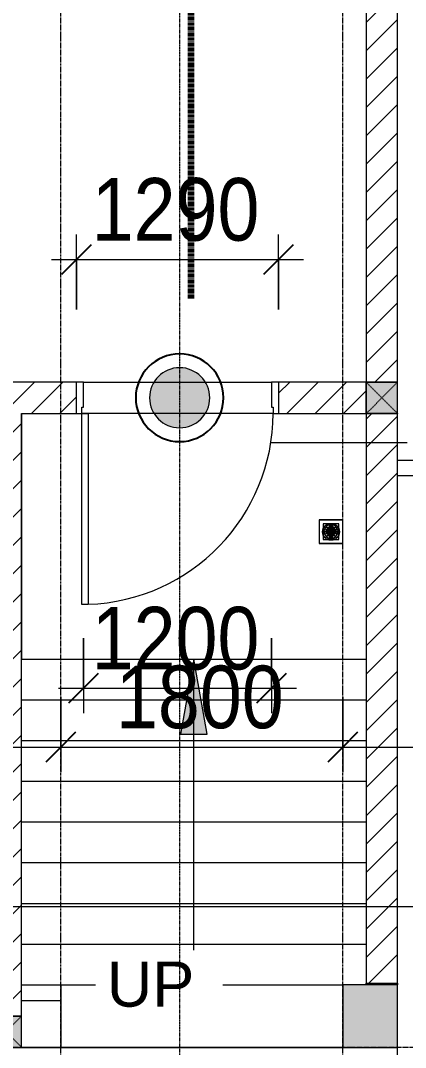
# Model space of a CAD drawing. Header units: millimetres. Extents: x 962 to 241049, y -15958 to 84407.
# Drawn here: x 105575 to 108032, y 17236 to 23797 of the extents above; entities that cross this region are included whole.
import ezdxf

# ---------------------------------------------------------------- set-up
doc = ezdxf.new("R2010")
doc.units = ezdxf.units.MM
for name, pattern in [('1 NÉT CALL OUT', [6, 3, -3]), ('Dash', [6, 3, -3]), ('Dash 1_8_', [6.35, 3.175, -3.175]), ('Dash Dot 3_16_', [7.9375, 4.7625, -1.5875, 0, -1.5875]), ('Grid Line', [22.225, 12.7, -3.175, 3.175, -3.175])]:
    doc.linetypes.add(name, pattern=pattern)
for name, color, linetype, lineweight in [('0-1', 7, 'Continuous', 5), ('A-ANNO-DIMS', 211, 'Continuous', 9), ('A-ANNO-DIMS-160', 211, 'Continuous', 9), ('A-ANNO-NOTE', 131, 'Continuous', 9), ('A-ANNO-NOTE-1', 131, 'Continuous', 25), ('A-AREA', 32, 'Dash 1_8_', 9), ('A-DETL-3', 90, '1 NÉT CALL OUT', 100), ('A-DETL-GENF-2', 1, 'Continuous', 9), ('A-DOOR-3', 1, 'Continuous', 9), ('A-DOOR-FRAM-1', 1, 'Continuous', 9), ('A-DOOR-IDEN', 31, 'Continuous', 9), ('A-FLOR', 192, 'Continuous', 9), ('A-WALL', 113, 'Continuous', 9), ('A-WALL-3', 113, 'Continuous', 18), ('A-WALL-PATT-2', 111, 'Continuous', 9), ('G-ANNO-SYMB-1', 111, 'Dash Dot 3_16_', 18), ('G-IMPT', 8, 'Continuous', 9), ('L-SITE-WALL-1', 250, 'Continuous', 9), ('M-EQPM', 50, 'Continuous', 9), ('S-COLS', 52, 'Continuous', 9), ('S-COLS-1', 52, 'Continuous', 5), ('S-COLS-2', 7, 'Continuous', 18), ('S-COLS-6', 52, 'Continuous', 18), ('S-COLS-7', 52, 'Dash', 9), ('S-COLS-HDLN', 52, 'Dash', 9), ('S-GRID-1', 1, 'Grid Line', 9), ('S-STRS', 31, 'Continuous', 9), ('S-STRS-ANNO', 31, 'Continuous', 9), ('S-STRS-IDEN', 31, 'Continuous', 9)]:
    doc.layers.add(name, color=color, linetype=linetype, lineweight=lineweight)
doc.styles.add('Arial', font='arial_0.ttf', dxfattribs={"height": 288})
doc.styles.add('UTM Avo', font='UTM Avo.ttf', dxfattribs={"width": 0.9, "height": 400})
doc.dimstyles.new('1_Dim_chi_tiet_2_5', dxfattribs={"dimscale": 304.8, "dimtxt": 399.720379, "dimasz": 0.629921, "dimexe": 0.524934, "dimexo": 0.0625, "dimgap": 0.052493, "dimtad": 1, "dimdec": 0, "dimrnd": 5, "dimzin": 0, "dimdsep": 46, "dimtxsty": 'UTM Avo', "dimblk1": 'OBLIQUE', "dimblk2": 'OBLIQUE', "dimsah": 1, "dimcen": 0.09, "dimdle": 0.524934, "dimazin": 0, "dimtfac": 1, "dimtdec": 4, "dimtix": 1, "dimtmove": 0, "dimatfit": 3, "dimfxl": 1.049869, "dimfxlon": 1, "dimtvp": 1, "dimtolj": 1, "dimtzin": 0, "dimarcsym": 2})
pattern_1 = [(45, (63179.03, 0), (-90.50967, 90.50967), [])]

# ---------------------------------------------------------------- blocks, each defined once
blk = doc.blocks.new('NCV_TKTC_KET CAU_rvt-1-TKCS_MB TẦNG 1')
at = {"layer": 'S-COLS-1'}
blk.add_hatch(color=256, dxfattribs=at).paths.add_polyline_path([(44802.6, 17236.9), (44802.6, 17636.9), (44452.6, 17636.9), (44452.6, 17236.9)])
at = {"layer": 'L-SITE-WALL-1'}
blk.add_line((42402.6, 17536.9), (42652.6, 17536.9), dxfattribs=at)
at = {"layer": 'S-COLS-2'}
for p, q in [((44802.6, 17636.9), (44452.6, 17636.9)), ((44452.6, 17636.9), (44452.6, 17236.9)), ((44802.6, 17236.9), (44802.6, 17636.9)), ((44452.6, 17236.9), (44802.6, 17236.9))]:
    blk.add_line(p, q, dxfattribs=at)
blk = doc.blocks.new('FD_01 - FD_01-1200x2200mm-V130-TKCS_MB TẦNG 1')
at = {"layer": 'A-DETL-GENF-2'}
for p, q in [((570, 100), (570, 1320)), ((570, 1320), (610, 1320)), ((610, 1320), (610, 100)), ((610, 100), (570, 100))]:
    blk.add_line(p, q, dxfattribs=at)
blk.add_arc((610, 100), 1220, 91.87889, 180, dxfattribs=at)
at = {"layer": 'A-DOOR-FRAM-1'}
for p, q in [((-610, 100), (-645, 100)), ((-610, 60), (-610, 100)), ((645, 100), (610, 100)), ((610, 100), (610, 60)), ((-600, 60), (-610, 60)), ((-600, -100), (-600, 60)), ((610, 60), (600, 60)), ((600, 60), (600, -100)), ((-645, -100), (-600, -100)), ((600, -100), (645, -100))]:
    blk.add_line(p, q, dxfattribs=at)
blk = doc.blocks.new('TKTC_XREF_251221_MB TANG 1 - TKTC_XREF_260130_MB TANG 1_dwg_FD-4202126-TKCS_MB TẦNG 1')
at = {"layer": 'G-IMPT'}
for p, q in [((53.3, 0), (-53.3, 0)), ((-37.7, 37.7), (37.7, -37.7)), ((37.7, 37.7), (-37.7, -37.7)), ((0, 53.3), (0, -53.3))]:
    blk.add_line(p, q, dxfattribs=at)
at = {"layer": 'G-IMPT', "flags": 128}
blk.add_lwpolyline([(-75, -75), (75, -75), (75, 75), (-75, 75)], close=True, dxfattribs=at)
at = {"layer": 'G-IMPT'}
blk.add_circle((0, 0), 53.3, dxfattribs=at)
blk = doc.blocks.new('TKTC_XREF_251221_MB TANG 1 - TKTC_XREF_260130_MB TANG 1_dwg_THU NUOC - THU NUOC-444531-TKCS_MB TẦNG 1-4202120-TKCS_MB TẦNG 1')
at = {"layer": 'M-EQPM'}
for p, q in [((-23.3, 10.8), (40.9, 10.8)), ((40.9, 4.8), (-23.3, 4.8)), ((-11, 23.3), (28.5, 23.3)), ((28.5, 17.3), (-11, 17.3)), ((-1.1, 35.6), (18.5, 35.6)), ((18.5, 29.6), (-1.1, 29.6)), ((-23.3, -13.6), (40.9, -13.6)), ((40.9, -19.6), (-23.3, -19.6)), ((-11, -26.1), (28.5, -26.1)), ((28.5, -32.1), (-11, -32.1)), ((-1.1, -38.5), (18.5, -38.5)), ((18.5, -44.5), (-1.1, -44.5))]:
    blk.add_line(p, q, dxfattribs=at)
at = {"layer": 'M-EQPM', "flags": 128}
for points in [[(83.7, -79.4), (83.7, 70.6), (-66.3, 70.6), (-66.3, -79.4)], [(58.7, -54.4), (58.7, 45.6), (-41.3, 45.6), (-41.3, -54.4)]]:
    blk.add_lwpolyline(points, close=True, dxfattribs=at)
for points in [[(-23.3, -1.2), (0.7, -1.2), (0.7, -7.2), (-23.3, -7.2)], [(40.9, -7.2), (16.7, -7.2), (16.7, -1.2), (40.9, -1.2)]]:
    blk.add_lwpolyline(points, dxfattribs=at)
at = {"layer": 'M-EQPM'}
for centre, radius, start, end in [((8.7, -4.4), 45, 360, 180), ((8.7, -4.4), 45, 360, 180), ((-23.3, 7.8), 3, 90, 270), ((-11, 20.3), 3, 90, 270), ((-1.1, 32.6), 3, 90, 270), ((18.5, 32.6), 3, 270, 90), ((28.5, 20.3), 3, 270, 90), ((40.9, 7.8), 3, 270, 90), ((8.7, -4.4), 45, 180, 360), ((8.7, -4.4), 45, 180, 360), ((-23.3, -4.2), 3, 90, 270), ((-23.3, -16.6), 3, 90, 270), ((-11, -29.1), 3, 90, 270), ((-1.1, -41.5), 3, 90, 270), ((18.5, -41.5), 3, 270, 90), ((28.5, -29.1), 3, 270, 90), ((40.9, -4.2), 3, 270, 90), ((40.9, -16.6), 3, 270, 90)]:
    blk.add_arc(centre, radius, start, end, dxfattribs=at)
blk = doc.blocks.new('TKTC_XREF_251221_MB TANG 1 - TKTC_XREF_260130_MB TANG 1_dwg-4202109-TKCS_MB TẦNG 1')
at = {"layer": 'G-IMPT'}
for p, q in [((-158349.1, -383709.7), (-158349.1, -383699.7)), ((-160749.1, -384109.7), (-158699.1, -384109.7))]:
    blk.add_line(p, q, dxfattribs=at)
for name, p in [('TKTC_XREF_251221_MB TANG 1 - TKTC_XREF_260130_MB TANG 1_dwg_FD-4202126-TKCS_MB TẦNG 1', (-158774.2, -380816.2)), ('TKTC_XREF_251221_MB TANG 1 - TKTC_XREF_260130_MB TANG 1_dwg_THU NUOC - THU NUOC-444531-TKCS_MB TẦNG 1-4202120-TKCS_MB TẦNG 1', (-158782.8, -380810))]:
    blk.add_blockref(name, p)
blk = doc.blocks.new('TKTC_XREF_251221_MB TANG 1 - TKTC_XREF_251221_MB TANG 1-2038492-TKCS_MB TẦNG 1')
blk.add_blockref('TKTC_XREF_251221_MB TANG 1 - TKTC_XREF_260130_MB TANG 1_dwg-4202109-TKCS_MB TẦNG 1', (169499.1, 384109.7))
blk = doc.blocks.new('G1_SOF - BO TRU - 200x200-3050151-TKCS_MB TẦNG 1')
at = {"layer": 'S-COLS-HDLN'}
for p, q in [((-100, 100), (100, -100)), ((100, 100), (-100, -100))]:
    blk.add_line(p, q, dxfattribs=at)
blk = doc.blocks.new('DIMBLOCK2-TKCS_MB TẦNG 1')
at = {"layer": 'A-ANNO-DIMS-160'}
for p, q in [((102031.6, 19475.7), (102031.6, 18995.7)), ((102031.6, 19155.7), (102031.6, 19475.7)), ((105831.6, 19475.7), (105831.6, 18995.7)), ((105831.6, 19155.7), (105831.6, 19475.7)), ((102031.6, 19155.7), (105831.6, 19155.7))]:
    blk.add_line(p, q, dxfattribs=at)
at = {"layer": 'A-ANNO-DIMS-160', "lineweight": 25}
for p, q in [((102031.6, 19155.7), (102127.6, 19251.7)), ((105831.6, 19155.7), (105927.6, 19251.7)), ((102031.6, 19155.7), (101935.6, 19059.7)), ((105831.6, 19155.7), (105735.6, 19059.7))]:
    blk.add_line(p, q, dxfattribs=at)
at = {"layer": 'A-ANNO-DIMS-160', "color": 0, "insert": (103383.8, 19675.4), "char_height": 400, "width": 1314.636, "attachment_point": 1, "line_spacing_factor": 1.110334, "style": 'UTM Avo'}
blk.add_mtext('3800', dxfattribs=at)
blk = doc.blocks.new('_Oblique')
at = {"color": 0, "linetype": 'ByBlock', "lineweight": -2}
blk.add_line((-0.5, -0.5), (0.5, 0.5), dxfattribs=at)
blk = doc.blocks.new('DIMBLOCK3-TKCS_MB TẦNG 1')
at = {"layer": 'A-ANNO-DIMS-160'}
for p, q in [((105831.6, 19475.7), (105831.6, 18995.7)), ((105831.6, 19155.7), (105831.6, 19475.7)), ((107631.6, 19475.7), (107631.6, 18995.7)), ((107631.6, 19155.7), (107631.6, 19475.7)), ((105831.6, 19155.7), (107631.6, 19155.7))]:
    blk.add_line(p, q, dxfattribs=at)
at = {"layer": 'A-ANNO-DIMS-160', "lineweight": 25}
for p, q in [((105831.6, 19155.7), (105927.6, 19251.7)), ((107631.6, 19155.7), (107727.6, 19251.7)), ((105831.6, 19155.7), (105735.6, 19059.7)), ((107631.6, 19155.7), (107535.6, 19059.7))]:
    blk.add_line(p, q, dxfattribs=at)
at = {"layer": 'A-ANNO-DIMS-160', "color": 0, "insert": (106183.8, 19675.4), "char_height": 400, "width": 1314.636, "attachment_point": 1, "line_spacing_factor": 1.110334, "style": 'UTM Avo'}
blk.add_mtext('1800', dxfattribs=at)
blk = doc.blocks.new('DIMBLOCK4-TKCS_MB TẦNG 1')
at = {"layer": 'A-ANNO-DIMS-160'}
for p, q in [((107631.6, 19475.7), (107631.6, 18995.7)), ((107631.6, 19155.7), (107631.6, 19475.7)), ((115931.6, 19475.7), (115931.6, 18995.7)), ((115931.6, 19155.7), (115931.6, 19475.7)), ((107631.6, 19155.7), (115931.6, 19155.7))]:
    blk.add_line(p, q, dxfattribs=at)
at = {"layer": 'A-ANNO-DIMS-160', "lineweight": 25}
for p, q in [((107631.6, 19155.7), (107727.6, 19251.7)), ((115931.6, 19155.7), (116027.6, 19251.7)), ((107631.6, 19155.7), (107535.6, 19059.7)), ((115931.6, 19155.7), (115835.6, 19059.7))]:
    blk.add_line(p, q, dxfattribs=at)
at = {"layer": 'A-ANNO-DIMS-160', "color": 0, "insert": (111233.8, 19675.4), "char_height": 400, "width": 1314.636, "attachment_point": 1, "line_spacing_factor": 1.110334, "style": 'UTM Avo'}
blk.add_mtext('8300', dxfattribs=at)
blk = doc.blocks.new('DIMBLOCK16-TKCS_MB TẦNG 1')
at = {"layer": 'A-ANNO-DIMS-160'}
for p, q in [((96831.6, 18455.7), (96831.6, 17975.7)), ((96831.6, 18135.7), (96831.6, 18455.7)), ((190431.6, 18455.7), (190431.6, 17975.7)), ((190431.6, 18135.7), (190431.6, 18455.7)), ((96671.6, 18135.7), (190591.6, 18135.7))]:
    blk.add_line(p, q, dxfattribs=at)
at = {"layer": 'A-ANNO-DIMS-160', "lineweight": 25}
for p, q in [((96831.6, 18135.7), (96927.6, 18231.7)), ((190431.6, 18135.7), (190527.6, 18231.7)), ((96831.6, 18135.7), (96735.6, 18039.7)), ((190431.6, 18135.7), (190335.6, 18039.7))]:
    blk.add_line(p, q, dxfattribs=at)
at = {"layer": 'A-ANNO-DIMS-160', "color": 0, "insert": (142946.9, 18655.4), "char_height": 400, "width": 1643.295, "attachment_point": 1, "line_spacing_factor": 1.110334, "style": 'UTM Avo'}
blk.add_mtext('93600', dxfattribs=at)
blk = doc.blocks.new('DIMBLOCK32-TKCS_MB TẦNG 1')
at = {"layer": 'A-ANNO-DIMS-160'}
for p, q in [((105931.7, 21951), (105931.7, 22431)), ((107221.7, 21951), (107221.7, 22431)), ((105771.7, 22271), (107381.7, 22271)), ((105931.7, 22271), (105931.7, 21951)), ((107221.7, 22271), (107221.7, 21951))]:
    blk.add_line(p, q, dxfattribs=at)
at = {"layer": 'A-ANNO-DIMS-160', "lineweight": 25}
for p, q in [((105931.7, 22271), (106027.7, 22367)), ((107221.7, 22271), (107317.7, 22367)), ((105931.7, 22271), (105835.7, 22175)), ((107221.7, 22271), (107125.7, 22175))]:
    blk.add_line(p, q, dxfattribs=at)
at = {"layer": 'A-ANNO-DIMS-160', "color": 0, "insert": (106028.9, 22790.7), "char_height": 400, "width": 1314.636, "attachment_point": 1, "line_spacing_factor": 1.110334, "style": 'UTM Avo'}
blk.add_mtext('1290', dxfattribs=at)
blk = doc.blocks.new('DIMBLOCK88-TKCS_MB TẦNG 1')
at = {"layer": 'A-ANNO-DIMS-160'}
for p, q in [((105976.7, 19851.4), (105976.7, 19371.4)), ((105976.7, 19531.4), (105976.7, 19851.4)), ((107176.7, 19851.4), (107176.7, 19371.4)), ((107176.7, 19531.4), (107176.7, 19851.4)), ((105816.7, 19531.4), (107336.7, 19531.4))]:
    blk.add_line(p, q, dxfattribs=at)
at = {"layer": 'A-ANNO-DIMS-160', "lineweight": 25}
for p, q in [((105976.7, 19531.4), (106072.7, 19627.4)), ((107176.7, 19531.4), (107272.7, 19627.4)), ((105976.7, 19531.4), (105880.7, 19435.4)), ((107176.7, 19531.4), (107080.7, 19435.4))]:
    blk.add_line(p, q, dxfattribs=at)
at = {"layer": 'A-ANNO-DIMS-160', "color": 0, "insert": (106028.9, 20051), "char_height": 400, "width": 1314.636, "attachment_point": 1, "line_spacing_factor": 1.110334, "style": 'UTM Avo'}
blk.add_mtext('1200', dxfattribs=at)
blk = doc.blocks.new('HDNDCT_GHI CHÚ CỬA CHỐNG CHÁY EI60 - HDNDCT_GHI CHÚ CỬA CHỐNG CHÁY EI60-1614697-TKCS_MB TẦNG 1')
at = {"layer": 'A-ANNO-NOTE'}
h = blk.add_hatch(color=256, dxfattribs=at)
edge = h.paths.add_edge_path()
edge.add_arc((0, 0), 1.2, 0, 180)
edge.add_arc((0, 0), 1.2, 180, 360)
for radius, start, end in [(1.75, 360, 180), (1.2, 360, 180), (1.2, 180, 360)]:
    blk.add_arc((0, 0), radius, start, end, dxfattribs=at)
at = {"layer": 'A-ANNO-NOTE-1'}
for start, end in [(360, 180), (180, 360)]:
    blk.add_arc((0, 0), 1.75, start, end, dxfattribs=at)

msp = doc.modelspace()

# ---------------------------------------------------------------- hatches: boundary and pattern name
at = {"layer": 'A-WALL-PATT-2'}
h = msp.add_hatch(dxfattribs=at)
h.set_pattern_fill('FP_1', color=256, style=0, pattern_type=2)
h.set_pattern_definition(pattern_1)
h.paths.add_polyline_path([(107981.6, 17646.9), (107981.6, 21286.9), (107781.6, 21286.9), (107781.6, 17646.9)])
h.paths.add_polyline_path([(107981.6, 21486.9), (107981.6, 24537.4), (107781.6, 24537.4), (107781.6, 21486.9)])
h = msp.add_hatch(dxfattribs=at)
h.set_pattern_fill('FP_1', color=256, style=0, pattern_type=2)
h.set_pattern_definition(pattern_1)
h.paths.add_polyline_path([(105481.6, 21286.9), (105581.6, 21286.9), (105581.6, 21486.9), (105231.6, 21486.9), (105231.6, 21286.9)])
h = msp.add_hatch(dxfattribs=at)
h.set_pattern_fill('FP_1', color=256, style=0, pattern_type=2)
h.set_pattern_definition(pattern_1)
h.paths.add_polyline_path([(105931.7, 21286.9), (105931.7, 21486.9), (105581.6, 21486.9), (105581.6, 21286.9), (105592.3, 21286.9)])
h.paths.add_polyline_path([(107781.6, 21286.9), (107781.6, 21486.9), (107221.7, 21486.9), (107221.7, 21286.9)])
h = msp.add_hatch(dxfattribs=at)
h.set_pattern_fill('FP_1', color=256, style=0, pattern_type=2)
h.set_pattern_definition(pattern_1)
h.paths.add_polyline_path([(105581.6, 20536.9), (105581.6, 21286.9), (105481.6, 21286.9), (105481.6, 20536.9)])
h = msp.add_hatch(dxfattribs=at)
h.set_pattern_fill('FP_1', color=256, style=0, pattern_type=2)
h.set_pattern_definition(pattern_1)
h.paths.add_polyline_path([(105031.6, 20336.9), (105581.6, 20336.9), (105581.6, 20536.9), (105031.6, 20536.9), (105031.6, 20442.4)])
h = msp.add_hatch(dxfattribs=at)
h.set_pattern_fill('FP_1', color=256, style=0, pattern_type=2)
h.set_pattern_definition(pattern_1)
h.paths.add_polyline_path([(105581.6, 17436.9), (105581.6, 20336.9), (105381.6, 20336.9), (105381.6, 17436.9)])
at = {"layer": 'S-COLS-1'}
for points in [[(107981.6, 21286.9), (107981.6, 21486.9), (107781.6, 21486.9), (107781.6, 21286.9)], [(105581.6, 17236.9), (105581.6, 17436.9), (105381.6, 17436.9), (105381.6, 17236.9)]]:
    msp.add_hatch(color=256, dxfattribs=at).paths.add_polyline_path(points)
at = {"layer": 'S-STRS-ANNO'}
for points in [[(106766.2, 19236.9), (106681.6, 19716.9), (106597, 19236.9)], [(106681.6, 17556.9), (106724.8, 17569.6), (106754.4, 17603.7), (106760.8, 17648.3), (106742.1, 17689.3), (106704.1, 17713.7), (106659.1, 17713.7), (106621.1, 17689.3), (106602.4, 17648.3), (106608.8, 17603.7), (106638.3, 17569.6)]]:
    msp.add_hatch(color=256, dxfattribs=at).paths.add_polyline_path(points)
h = msp.add_hatch(color=256, dxfattribs=at)
edge = h.paths.add_edge_path()
edge.add_arc((106681.6, 17636.9), 80, 0, 360)

# ---------------------------------------------------------------- linework, layer by layer
at = {"layer": 'A-AREA'}
msp.add_line((105581.7, 19716.9), (107781.6, 19716.9), dxfattribs=at)
at = {"layer": 'A-DETL-3'}
msp.add_line((106661.6, 34537.4), (106661.6, 22016.9), dxfattribs=at)
at = {"layer": 'A-DOOR-IDEN'}
msp.add_line((107168.9, 21101.8), (108041.8, 21101.7), dxfattribs=at)
at = {"layer": 'A-FLOR'}
for p, q in [((105581.7, 21286.9), (105581.7, 19716.9)), ((105581.7, 19716.9), (107781.6, 19716.9)), ((105831.6, 17636.9), (105831.6, 17236.9)), ((107981.6, 17646.9), (107981.6, 17636.9)), ((107631.6, 17236.9), (105581.6, 17236.9)), ((107981.6, 13236.9), (107981.6, 17236.9))]:
    msp.add_line(p, q, dxfattribs=at)
at = {"layer": 'A-WALL'}
for p, q in [((105976.7, 21486.9), (107176.7, 21486.9)), ((107781.6, 21486.9), (107981.6, 21486.9)), ((107781.6, 21286.9), (107781.6, 21486.9)), ((107186.7, 21286.9), (105966.7, 21286.9)), ((107981.6, 21286.9), (107781.6, 21286.9)), ((107981.6, 20988.2), (136306.6, 20988.2)), ((144631.7, 20888.2), (107981.6, 20888.2)), ((105381.6, 17436.9), (105581.6, 17436.9))]:
    msp.add_line(p, q, dxfattribs=at)
at = {"layer": 'A-WALL-3'}
for p, q in [((107781.6, 24537.4), (107781.6, 21486.9)), ((107981.6, 21486.9), (107981.6, 24537.4)), ((105931.7, 21486.9), (105231.6, 21486.9)), ((105931.7, 21286.9), (105931.7, 21486.9)), ((107781.6, 21486.9), (107221.7, 21486.9)), ((107221.7, 21486.9), (107221.7, 21286.9)), ((105581.6, 21286.9), (105931.7, 21286.9)), ((105581.6, 17436.9), (105581.6, 21286.9)), ((107221.7, 21286.9), (107781.6, 21286.9)), ((107781.6, 21286.9), (107781.6, 17646.9)), ((107981.6, 17646.9), (107981.6, 21286.9)), ((107781.6, 17646.9), (107981.6, 17646.9))]:
    msp.add_line(p, q, dxfattribs=at)
at = {"layer": 'S-COLS'}
for p, q in [((107981.6, 21486.9), (107781.6, 21486.9)), ((107781.6, 21486.9), (107781.6, 21286.9)), ((107781.6, 21286.9), (107981.6, 21286.9)), ((105581.6, 17436.9), (105381.6, 17436.9))]:
    msp.add_line(p, q, dxfattribs=at)
at = {"layer": 'S-COLS-6'}
for p, q in [((107981.6, 21286.9), (107981.6, 21486.9)), ((105581.6, 17236.9), (105581.6, 17436.9)), ((105381.6, 17236.9), (105581.6, 17236.9))]:
    msp.add_line(p, q, dxfattribs=at)
at = {"layer": 'S-GRID-1'}
for p, q in [((105831.6, 15532), (105831.6, 78459.2)), ((107631.6, 15532), (107631.6, 78459.2)), ((192368.8, 17236.9), (96265.8, 17236.9))]:
    msp.add_line(p, q, dxfattribs=at)
at = {"layer": 'S-STRS'}
for p, q in [((105581.6, 19716.9), (107781.6, 19716.9)), ((105581.6, 19456.9), (107781.6, 19456.9)), ((105581.6, 19196.9), (107781.6, 19196.9)), ((105581.6, 18936.9), (107781.6, 18936.9)), ((105581.6, 18676.9), (107781.6, 18676.9)), ((105581.6, 18416.9), (107781.6, 18416.9)), ((105581.6, 18156.9), (107781.6, 18156.9)), ((105581.6, 17896.9), (107781.6, 17896.9)), ((105581.6, 17636.9), (107631.6, 17636.9)), ((107781.6, 17636.9), (107781.6, 17646.9))]:
    msp.add_line(p, q, dxfattribs=at)
at = {"layer": 'S-STRS-ANNO'}
for p, q in [((106681.6, 19716.9), (106597, 19236.9)), ((106681.6, 19456.9), (106681.6, 19716.9)), ((106766.2, 19236.9), (106681.6, 19716.9)), ((106681.6, 19196.9), (106681.6, 19456.9)), ((106597, 19236.9), (106766.2, 19236.9)), ((106681.6, 18936.9), (106681.6, 19196.9)), ((106681.6, 18676.9), (106681.6, 18936.9)), ((106681.6, 18416.9), (106681.6, 18676.9)), ((106681.6, 18156.9), (106681.6, 18416.9)), ((106681.6, 17896.9), (106681.6, 18156.9)), ((106681.6, 17636.9), (106681.6, 17896.9)), ((106621.1, 17689.3), (106602.4, 17648.3)), ((106659.1, 17713.7), (106621.1, 17689.3)), ((106704.1, 17713.7), (106659.1, 17713.7)), ((106742.1, 17689.3), (106704.1, 17713.7)), ((106760.8, 17648.3), (106742.1, 17689.3)), ((106602.4, 17648.3), (106608.8, 17603.7)), ((106608.8, 17603.7), (106638.3, 17569.6)), ((106724.8, 17569.6), (106754.4, 17603.7)), ((106754.4, 17603.7), (106760.8, 17648.3)), ((106638.3, 17569.6), (106681.6, 17556.9)), ((106681.6, 17556.9), (106724.8, 17569.6))]:
    msp.add_line(p, q, dxfattribs=at)
msp.add_circle((106681.6, 17636.9), 80, dxfattribs=at)

# ---------------------------------------------------------------- block references
at = {"layer": '0-1'}
msp.add_blockref('NCV_TKTC_KET CAU_rvt-1-TKCS_MB TẦNG 1', (63179, 0), dxfattribs=at)
at = {"layer": 'A-ANNO-NOTE', "xscale": 160, "yscale": 160, "zscale": 160}
msp.add_blockref('HDNDCT_GHI CHÚ CỬA CHỐNG CHÁY EI60 - HDNDCT_GHI CHÚ CỬA CHỐNG CHÁY EI60-1614697-TKCS_MB TẦNG 1', (106590.4, 21386.9), dxfattribs=at)
at = {"layer": 'A-DOOR-3', "rotation": 180}
msp.add_blockref('FD_01 - FD_01-1200x2200mm-V130-TKCS_MB TẦNG 1', (106576.7, 21386.9), dxfattribs=at)
at = {"layer": 'M-EQPM'}
msp.add_blockref('TKTC_XREF_251221_MB TANG 1 - TKTC_XREF_251221_MB TANG 1-2038492-TKCS_MB TẦNG 1', (96831.6, 17236.9), dxfattribs=at)
at = {"layer": 'S-COLS-7'}
for p in [(107881.6, 21386.9), (105481.6, 17336.9)]:
    msp.add_blockref('G1_SOF - BO TRU - 200x200-3050151-TKCS_MB TẦNG 1', p, dxfattribs=at)

# ---------------------------------------------------------------- dimensions: what is measured, and where the dimension line sits
at = {"layer": 'A-ANNO-DIMS'}
for base, p1, p2, override, picture, middle in [((107221.7, 22271), (105931.7, 21951), (107221.7, 21951), {"dimpost": '<>', "dimfxl": 1290}, 'DIMBLOCK32-TKCS_MB TẦNG 1', (106576.7, 22494)), ((107176.7, 19531.4), (105976.7, 19851.4), (107176.7, 19851.4), {"dimpost": '<>', "dimfxl": 1200}, 'DIMBLOCK88-TKCS_MB TẦNG 1', (106576.7, 19754.4)), ((105831.6, 19155.7), (102031.6, 19475.7), (105831.6, 19475.7), {"dimpost": '<>', "dimfxl": 3800}, 'DIMBLOCK2-TKCS_MB TẦNG 1', (103931.6, 19378.7)), ((107631.6, 19155.7), (105831.6, 19475.7), (107631.6, 19475.7), {"dimpost": '<>', "dimfxl": 1800}, 'DIMBLOCK3-TKCS_MB TẦNG 1', (106731.6, 19378.7)), ((115931.6, 19155.7), (107631.6, 19475.7), (115931.6, 19475.7), {"dimpost": '<>', "dimfxl": 8300}, 'DIMBLOCK4-TKCS_MB TẦNG 1', (111781.6, 19378.7)), ((190431.6, 18135.7), (96831.6, 18455.7), (190431.6, 18455.7), {"dimpost": '<>', "dimfxl": 93600}, 'DIMBLOCK16-TKCS_MB TẦNG 1', (143631.6, 18358.7))]:
    dim = msp.add_linear_dim(base=base, p1=p1, p2=p2, dimstyle='1_Dim_chi_tiet_2_5', override=override, dxfattribs=at)
    dim.commit()
    dim.dimension.update_dxf_attribs({"geometry": picture, "text_midpoint": middle})

# ---------------------------------------------------------------- next in the draw order: texts
at = {"layer": 'S-STRS-IDEN', "insert": (106125.6, 17784.8), "char_height": 288, "width": 667.231, "attachment_point": 1, "line_spacing_factor": 0.941778, "style": 'Arial', "bg_fill": 3, "box_fill_scale": 1.25, "bg_fill_color": 256, "bg_fill_true_color": 13158600, "bg_fill_transparency": 0}
msp.add_mtext('UP', dxfattribs=at)

# ---------------------------------------------------------------- next in the draw order: linework, layer by layer
at = {"layer": 'G-ANNO-SYMB-1'}
msp.add_line((106590.4, 84025.7), (106590.4, 9773.9), dxfattribs=at)

doc.saveas('drawing.dxf')
